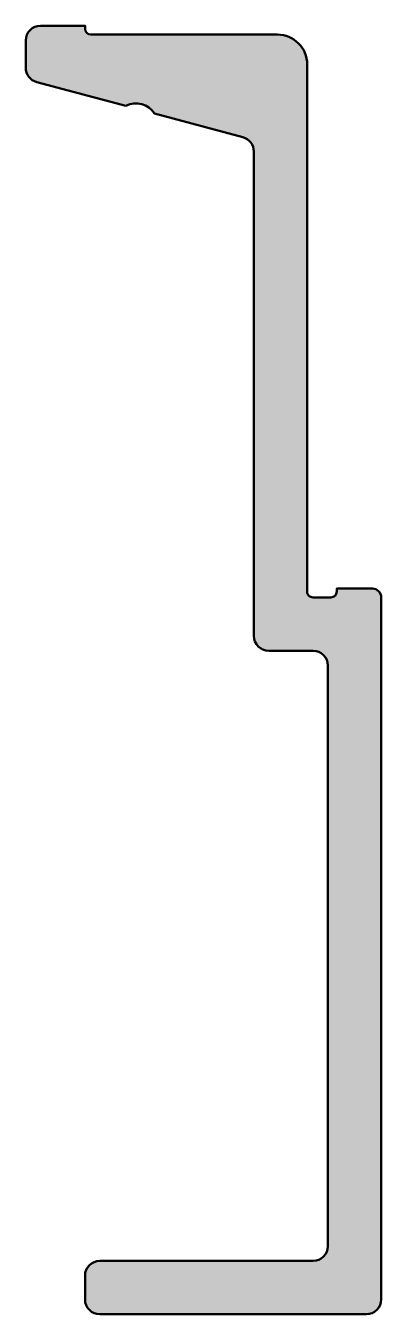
# Model space of a CAD drawing. Extents: x -12 to 0, y -25 to 18.5.
import ezdxf

# ---------------------------------------------------------------- set-up
doc = ezdxf.new("R2010")
doc.units = 0
doc.layers.add('0S-Alu contour', color=7, linetype='Continuous', lineweight=50)
doc.layers.add('0S-Alu hatch', color=252, linetype='Continuous', lineweight=25)

# ---------------------------------------------------------------- blocks, each defined once
blk = doc.blocks.new('313910__632A4CCE_3D6F_40AC_AF05_BE691C1F2E07_')
at = {"layer": '0S-Alu hatch'}
h = blk.add_hatch(color=256, dxfattribs=at)
edge = h.paths.add_edge_path()
edge.add_line((-11.99995487115899, 18.00005212965866), (-11.99995487115902, 17.08372827711959))
edge.add_arc((-11.49994398920596, 17.08372827713007), 0.5000108819530614, 180, 255.0002159090642)
edge.add_line((-11.62935450821263, 16.60075436516184), (-8.619220509430807, 15.79416835995482))
edge.add_ellipse((-8.272133134298118, 15.15767632667624), major_axis=(-0.724977071639925, 0), ratio=1, start_angle=211.397007083197, end_angle=298.6042085972493, ccw=False)
edge.add_line((-7.653308646958563, 15.53536403930737), (-4.670531660384966, 14.7361215500695))
edge.add_ellipse((-4.799942664127682, 14.25315903381146), major_axis=(-0.4999999999999977, 0), ratio=1, start_angle=180, end_angle=254.9998242803917, ccw=False)
edge.add_line((-4.299942664127684, 14.25315903381145), (-4.299942664127714, -2.100481505105442))
edge.add_arc((-3.799942664127677, -2.10048150510544), 0.5000000000000365, 180, 270.0042171072723)
edge.add_line((-3.799905862924305, -2.600481503751148), (-2.299942664127655, -2.600371102849372))
edge.add_ellipse((-2.299280573108713, -3.099708697694629), major_axis=(-0.4993380337911019, 0), ratio=1, start_angle=179.9598854032358, end_angle=270.0759706443079, ccw=False)
edge.add_line((-1.799942661701493, -3.100058300098292), (-1.799942661701436, -22.7000350952148))
edge.add_ellipse((-2.299942661701498, -22.7000350952148), major_axis=(-0.5000000000000622, 0), ratio=1, start_angle=89.99999999940741, end_angle=180, ccw=False)
edge.add_line((-2.29994266170667, -23.20003509521487), (-9.499942661706685, -23.20003509521486))
edge.add_arc((-9.499942661701505, -23.70003509521483), 0.4999999999999787, 90.00000000059356, 180)
edge.add_line((-9.999942661701484, -23.70003509522524), (-9.99994266170148, -24.50003814698303))
edge.add_arc((-9.499942661701475, -24.50003814697265), 0.5000000000000054, 180, 269.9999999994005)
edge.add_line((-9.499942661706706, -25.00003814697266), (-0.499942661701466, -25.00003814697266))
edge.add_arc((-0.4999323415910196, -24.50004846708312), 0.4999896799960447, 269.9988173780452, 360.0011826219717)
edge.add_line((5.73382985182e-05, -24.50003814697268), (5.73382985181e-05, -0.7999509245148247))
edge.add_arc((-0.2999075569351235, -0.7999127726915228), 0.2999648976598615, 359.9927126857689, 450.0116582204377)
edge.add_line((-0.2999685920917459, -0.4999478812412052), (-1.49995487115899, -0.5002911930848128))
edge.add_line((-1.49995487115899, -0.5002911930848128), (-1.499954871158848, -0.6000105148415785))
edge.add_ellipse((-1.699954871158844, -0.6000105148415922), major_axis=(-0.1999999999999957, 0), ratio=1, start_angle=90.01791573704958, end_angle=180, ccw=False)
edge.add_line((-1.699892333439976, -0.8000105050641722), (-2.299892333440112, -0.8001981182299785))
edge.add_ellipse((-2.299954871158956, -0.6001981280073876), major_axis=(-0.200000000000007, 0), ratio=1, start_angle=0, end_angle=90.01791573704247, ccw=False)
edge.add_line((-2.499954871158962, -0.600198128007388), (-2.499954871158934, 17.20005212966901))
edge.add_arc((-3.499954871158991, 17.20005212966901), 1.000000000000057, 0, 90.0000000000001)
edge.add_line((-3.499954871158993, 18.20005212966907), (-9.79995487115906, 18.20005212966903))
edge.add_ellipse((-9.799954871159004, 18.40005212966899), major_axis=(-0.1999999999999566, 0), ratio=1, start_angle=0, end_angle=89.9999999999842, ccw=False)
edge.add_line((-9.99995487115896, 18.40005212966899), (-9.999954871158963, 18.50005212966908))
edge.add_line((-9.999954871158963, 18.50005212966908), (-11.49995487116416, 18.50005212966906))
edge.add_arc((-11.49995487115897, 18.00005212966905), 0.5000000000000178, 90.00000000059418, 180)
at = {"layer": '0S-Alu contour', "color": 7}
for points in [[(-9.99995487115896, 18.40005212966899), (-9.999954871158963, 18.50005212966908), (-11.49995487116416, 18.50005212966906)], [(-11.99995487115899, 18.00005212965866), (-11.99995487115902, 17.08372827711959)], [(-3.499954871158993, 18.20005212966907), (-9.79995487115906, 18.20005212966903)], [(-2.499954871158962, -0.600198128007388), (-2.499954871158934, 17.20005212966901)], [(-11.62935450821263, 16.60075436516184), (-8.619220509430807, 15.79416835995482)], [(-7.653308646958563, 15.53536403930737), (-4.670531660384966, 14.7361215500695)], [(-4.299942664127684, 14.25315903381145), (-4.299942664127714, -2.100481505105442)], [(-1.699892333439976, -0.8000105050641722), (-2.299892333440112, -0.8001981182299785)], [(-0.2999685920917459, -0.4999478812412052), (-1.49995487115899, -0.5002911930848128), (-1.499954871158848, -0.6000105148415785)], [(5.73382985182e-05, -24.50003814697268), (5.73382985181e-05, -0.7999509245148247)], [(-3.799905862924305, -2.600481503751148), (-2.299942664127655, -2.600371102849372)], [(-1.799942661701493, -3.100058300098292), (-1.799942661701436, -22.7000350952148)], [(-2.29994266170667, -23.20003509521487), (-9.499942661706685, -23.20003509521486)], [(-9.999942661701484, -23.70003509522524), (-9.99994266170148, -24.50003814698303)], [(-9.499942661706706, -25.00003814697266), (-0.499942661701466, -25.00003814697266)]]:
    blk.add_lwpolyline(points, dxfattribs=at)
for centre, radius, start, end in [((-11.49995487115897, 18.00005212966905), 0.5000000000000178, 90.00000000059418, 180), ((-3.499954871158991, 17.20005212966901), 1.000000000000057, 0, 90.0000000000001), ((-11.49994398920596, 17.08372827713007), 0.5000108819530614, 180, 255.0002159090642), ((-0.2999075569351235, -0.7999127726915228), 0.2999648976598615, 359.9927126857689, 90.01165822043777), ((-3.799942664127677, -2.10048150510544), 0.5000000000000365, 180, 270.0042171072723), ((-9.499942661701505, -23.70003509521483), 0.4999999999999787, 90.00000000059356, 180), ((-9.499942661701475, -24.50003814697265), 0.5000000000000054, 180, 269.9999999994005), ((-0.4999323415910196, -24.50004846708312), 0.4999896799960447, 269.9988173780452, 0.0011826219716948)]:
    blk.add_arc(centre, radius, start, end, dxfattribs=at)
at = {"layer": '0S-Alu contour', "color": 7, "extrusion": (0, 0, -1)}
for centre, radius, start, end in [((9.799954871159004, 18.40005212966899), 0.1999999999999566, 270.0000000000158, 0), ((8.272133134298118, 15.15767632667624), 0.724977071639925, 61.39579140275072, 148.602992916803), ((4.799942664127682, 14.25315903381146), 0.4999999999999977, 105.0001757196083, 180), ((2.299954871158956, -0.6001981280073876), 0.200000000000007, 269.9820842629575, 0), ((1.699954871158844, -0.6000105148415922), 0.1999999999999957, 180, 269.9820842629504), ((2.299280573108713, -3.099708697694629), 0.4993380337911019, 89.92402935569208, 180.0401145967643), ((2.299942661701498, -22.7000350952148), 0.5000000000000622, 180, 270.0000000005926)]:
    blk.add_arc(centre, radius, start, end, dxfattribs=at)
blk = doc.blocks.new('313910__769A8392_B336_48B7_AE4A_6D0B36F06B07_')
at = {"layer": '0S-Alu contour', "color": 7}
blk.add_blockref('313910__632A4CCE_3D6F_40AC_AF05_BE691C1F2E07_', (0, 0), dxfattribs=at)

msp = doc.modelspace()

# ---------------------------------------------------------------- block references
at = {"layer": '0S-Alu contour', "color": 7}
msp.add_blockref('313910__769A8392_B336_48B7_AE4A_6D0B36F06B07_', (0, 0), dxfattribs=at)

doc.saveas('drawing.dxf')
